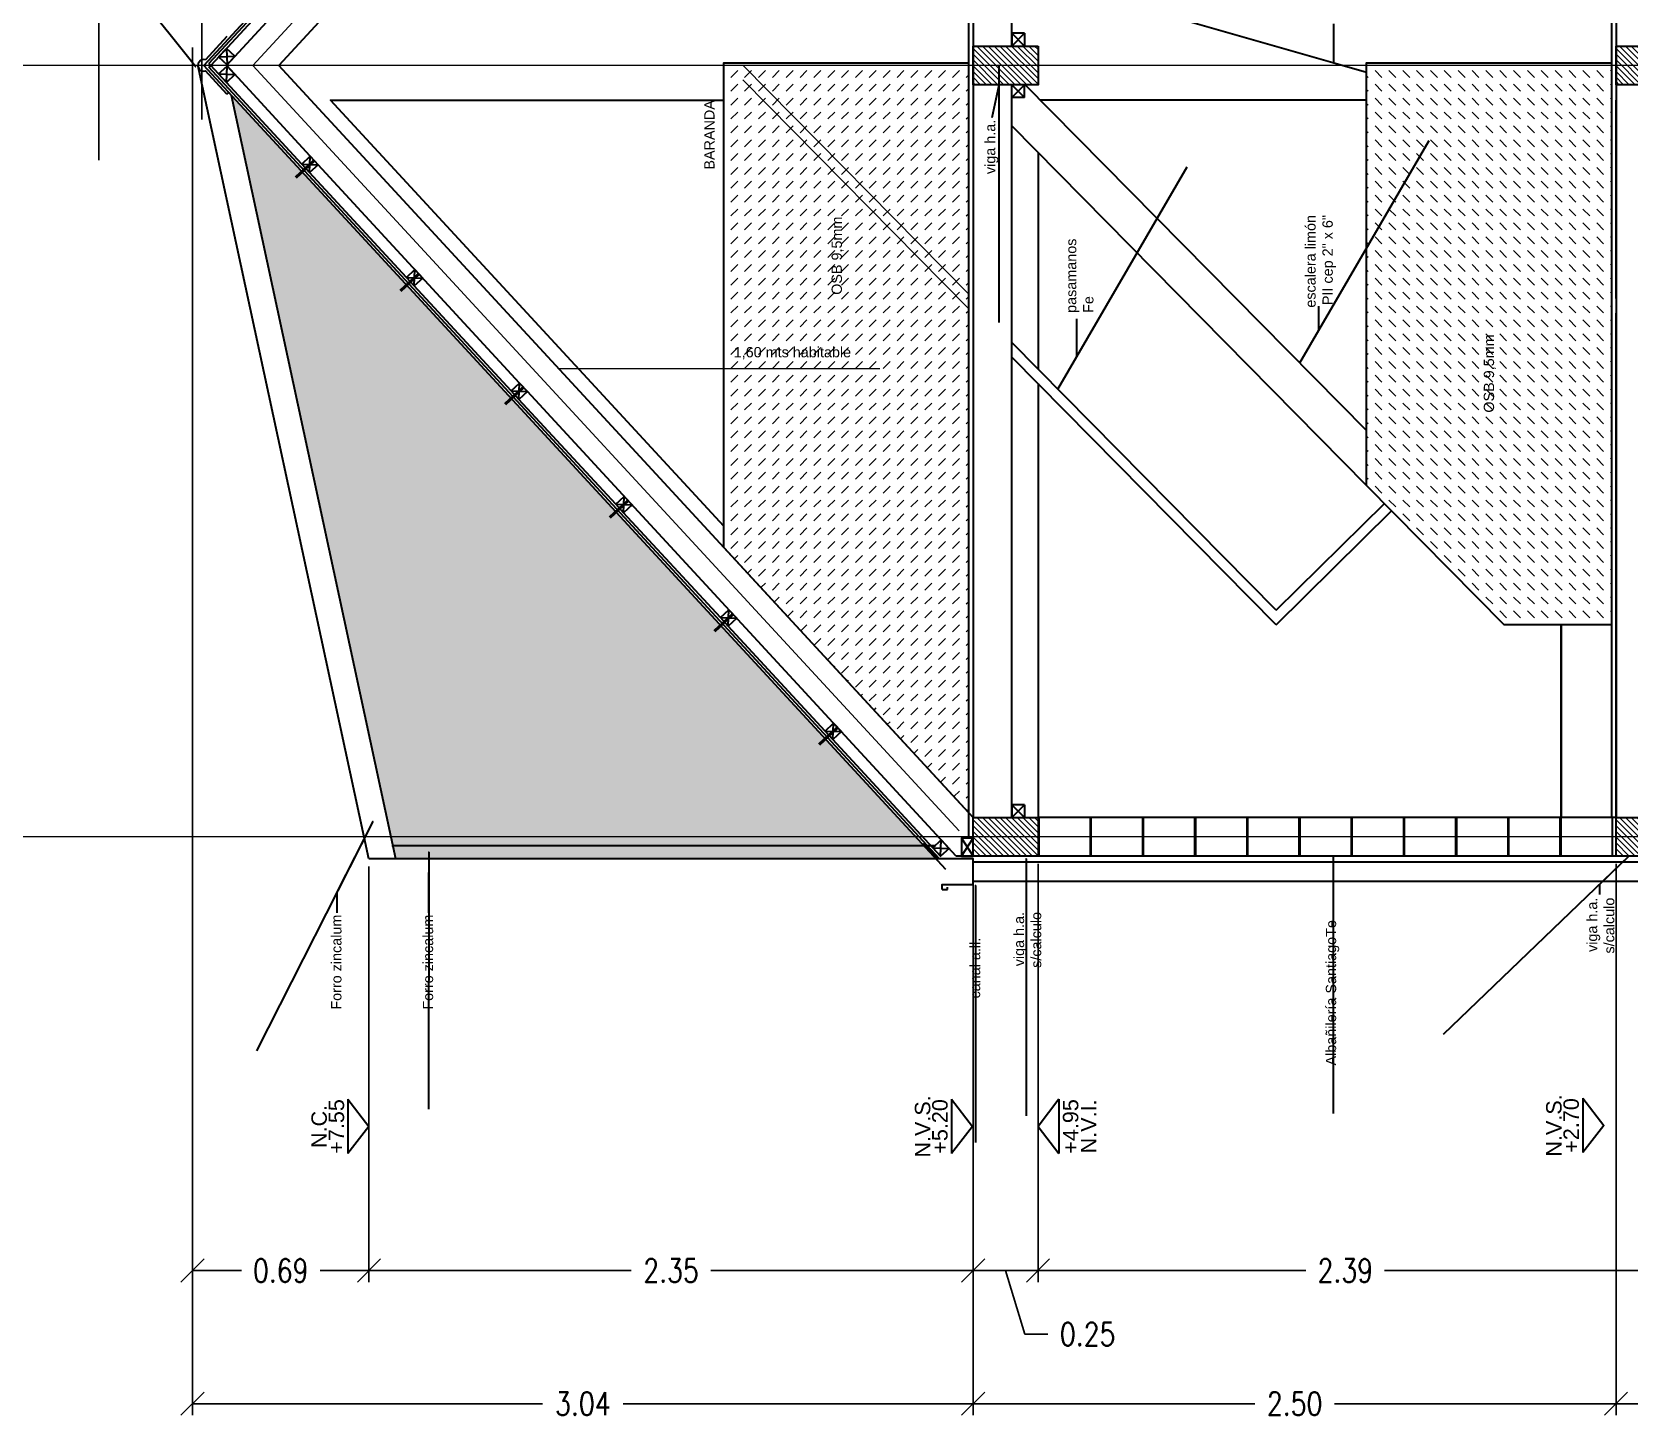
# Model space of a CAD drawing. Header units: metres. Extents: x 45 to 666, y -23 to 325.
# Drawn here: x 86.77 to 92.99, y 41.87 to 47.27 of the extents above; entities that cross this region are included whole.
import ezdxf
from ezdxf.enums import TextEntityAlignment as Align

# ---------------------------------------------------------------- set-up
doc = ezdxf.new("R2010")
doc.units = ezdxf.units.M
doc.header["$LTSCALE"] = 5
doc.header["$MEASUREMENT"] = 0
doc.linetypes.add('HIDDEN', pattern=[0.375, 0.25, -0.125])
doc.layers.get('0').update_dxf_attribs({"color": 30})
doc.layers.get('DEFPOINTS').update_dxf_attribs({"color": 210})
for name, color, linetype, lineweight in [('A-ANNO-DIMS', 3, 'Continuous', 18), ('A-ANNO-NOTE', 7, 'Continuous', 35), ('A-ANNO-SYMB', 3, 'Continuous', 18), ('A-ELEV-MBE1', 7, 'Continuous', 35), ('A-ELEV-OTLN', 1, 'Continuous', 50), ('A-ELEV-PATT', 8, 'Continuous', 18), ('A-FLOR-OVHD', 3, 'HIDDEN', 18), ('A-WALL-BATT', 8, 'BATTING', 18), ('A-WALL-FULL', 7, 'Continuous', 35), ('A-WALL-FULL-EXTR', 7, 'Continuous', 35)]:
    doc.layers.add(name, color=color, linetype=linetype, lineweight=lineweight)
doc.styles.add('E-ARIAL', font='arial.ttf')
doc.styles.add('E-ROMANS', font='romans.shx', dxfattribs={"width": 0.8})
doc.linetypes.add('BATTING', pattern='A,0.0001,-0.1,[134,ltypeshp.shx,S=0.1,R=0,X=-0.1,Y=0],-0.2,[134,ltypeshp.shx,S=0.1,R=180,X=0.1,Y=0],-0.1', length=0.4001)
doc.dimstyles.new('E-0050_TICK_18', dxfattribs={"dimscale": 0.001, "dimtxt": 90, "dimasz": 90, "dimexe": 45, "dimexo": 30, "dimgap": 45, "dimtad": 0, "dimzin": 0, "dimdsep": 46, "dimtxsty": 'E-ROMANS', "dimblk": 'OBLIQUE', "dimcen": 45, "dimclrd": 256, "dimclre": 256, "dimclrt": 256, "dimadec": 0, "dimazin": 0, "dimtfac": 1, "dimtmove": 1, "dimatfit": 3, "dimldrblk": 'OPEN90', "dimfxl": 1, "dimtfill": 1, "dimtolj": 1, "dimtzin": 0, "dimarcsym": 0})
doc.dimstyles.new('E-0200_TICK_12', dxfattribs={"dimscale": 0.001, "dimtxt": 240, "dimasz": 240, "dimexe": 120, "dimexo": 80, "dimgap": 120, "dimtad": 0, "dimzin": 0, "dimdsep": 46, "dimtxsty": 'E-ROMANS', "dimblk": 'OBLIQUE', "dimcen": 120, "dimclrd": 256, "dimclre": 256, "dimclrt": 256, "dimadec": 0, "dimazin": 0, "dimtfac": 1, "dimtmove": 1, "dimatfit": 3, "dimldrblk": 'OPEN90', "dimfxl": 1, "dimtfill": 1, "dimtolj": 1, "dimtzin": 0, "dimlwd": -1, "dimarcsym": 0})

# ---------------------------------------------------------------- blocks, each defined once
blk = doc.blocks.new('_Oblique')
at = {"color": 0, "linetype": 'ByBlock', "lineweight": -2}
blk.add_line((-0.5, -0.5), (0.5, 0.5), dxfattribs=at)
blk = doc.blocks.new('TAG-LEVEL-CO')
for points in [[(0.352, 0.272), (-0.352, 0.272)], [(0.352, 0.272), (0, 0), (-0.352, 0.272)]]:
    blk.add_lwpolyline(points)
at = {"style": 'E-ARIAL'}
for tag, p in [('N.P.T.', (0, 0.486)), ('%%P0,00', (0, 0.262))]:
    blk.add_attdef(tag, text='', height=0.2, dxfattribs=at).set_placement(p, align=Align.BOTTOM_CENTER)
blk = doc.blocks.new('*D496')
at = {"layer": 'A-ANNO-DIMS', "lineweight": -2, "transparency": 16777216}
for p, q in [((90.6874, 44.0342), (90.6874, 42.4082)), ((93.0774, 43.2342), (93.0774, 42.4082)), ((90.6874, 42.4532), (91.7294, 42.4532)), ((93.0774, 42.4532), (92.0354, 42.4532))]:
    blk.add_line(p, q, dxfattribs=at)
at = {"layer": 'DEFPOINTS', "color": 0, "transparency": 16777216}
for p in [(90.6874, 44.0642), (93.0774, 43.2642), (90.6874, 42.4532)]:
    blk.add_point(p, dxfattribs=at)
at = {"layer": 'A-ANNO-DIMS', "lineweight": -2, "transparency": 16777216, "xscale": 0.09, "yscale": 0.09, "zscale": 0.09, "rotation": 180}
blk.add_blockref('_Oblique', (90.6874, 42.4532), dxfattribs=at)
at = {"layer": 'A-ANNO-DIMS', "lineweight": -2, "transparency": 16777216, "xscale": 0.09, "yscale": 0.09, "zscale": 0.09}
blk.add_blockref('_Oblique', (93.0774, 42.4532), dxfattribs=at)
at = {"layer": 'A-ANNO-DIMS', "transparency": 16777216, "insert": (91.8824, 42.4532), "char_height": 0.09, "attachment_point": 5, "style": 'E-ROMANS', "bg_fill": 3, "box_fill_scale": 1.25, "bg_fill_color": 256, "bg_fill_true_color": 13158600, "bg_fill_transparency": 0}
blk.add_mtext('\\A1;2.39', dxfattribs=at)
blk = doc.blocks.new('_Open90')
at = {"color": 0, "linetype": 'ByBlock', "lineweight": -2}
for p, q in [((0, 0), (-1, 0)), ((-0.5, 0.5), (0, 0)), ((0, 0), (-0.5, -0.5))]:
    blk.add_line(p, q, dxfattribs=at)
blk = doc.blocks.new('*D497')
at = {"layer": 'A-ANNO-DIMS', "lineweight": -2, "transparency": 16777216}
for p, q in [((90.4354, 44.0342), (90.4354, 42.4082)), ((90.6874, 44.0342), (90.6874, 42.4082)), ((90.6874, 42.4532), (90.4354, 42.4532)), ((90.5614, 42.4532), (90.6357, 42.2057)), ((90.6357, 42.2057), (90.7257, 42.2057))]:
    blk.add_line(p, q, dxfattribs=at)
at = {"layer": 'DEFPOINTS', "color": 0, "transparency": 16777216}
for p in [(90.4354, 44.0642), (90.6874, 44.0642), (90.4354, 42.4532)]:
    blk.add_point(p, dxfattribs=at)
at = {"layer": 'A-ANNO-DIMS', "lineweight": -2, "transparency": 16777216, "xscale": 0.09, "yscale": 0.09, "zscale": 0.09, "rotation": 180}
blk.add_blockref('_Oblique', (90.4354, 42.4532), dxfattribs=at)
at = {"layer": 'A-ANNO-DIMS', "lineweight": -2, "transparency": 16777216, "xscale": 0.09, "yscale": 0.09, "zscale": 0.09}
blk.add_blockref('_Oblique', (90.6874, 42.4532), dxfattribs=at)
at = {"layer": 'A-ANNO-DIMS', "transparency": 16777216, "insert": (90.8804, 42.2057), "char_height": 0.09, "attachment_point": 5, "style": 'E-ROMANS', "bg_fill": 3, "box_fill_scale": 1.25, "bg_fill_color": 256, "bg_fill_true_color": 13158600, "bg_fill_transparency": 0}
blk.add_mtext('\\A1;0.25', dxfattribs=at)
blk = doc.blocks.new('*D498')
at = {"layer": 'A-ANNO-DIMS', "lineweight": -2, "transparency": 16777216}
for p, q in [((88.0854, 44.0242), (88.0854, 42.4082)), ((90.4354, 44.0342), (90.4354, 42.4082)), ((88.0854, 42.4532), (89.1057, 42.4532)), ((90.4354, 42.4532), (89.4151, 42.4532))]:
    blk.add_line(p, q, dxfattribs=at)
at = {"layer": 'DEFPOINTS', "color": 0, "transparency": 16777216}
for p in [(88.0854, 44.0542), (90.4354, 44.0642), (88.0854, 42.4532)]:
    blk.add_point(p, dxfattribs=at)
at = {"layer": 'A-ANNO-DIMS', "lineweight": -2, "transparency": 16777216, "xscale": 0.09, "yscale": 0.09, "zscale": 0.09, "rotation": 180}
blk.add_blockref('_Oblique', (88.0854, 42.4532), dxfattribs=at)
at = {"layer": 'A-ANNO-DIMS', "lineweight": -2, "transparency": 16777216, "xscale": 0.09, "yscale": 0.09, "zscale": 0.09}
blk.add_blockref('_Oblique', (90.4354, 42.4532), dxfattribs=at)
at = {"layer": 'A-ANNO-DIMS', "transparency": 16777216, "insert": (89.2604, 42.4532), "char_height": 0.09, "attachment_point": 5, "style": 'E-ROMANS', "bg_fill": 3, "box_fill_scale": 1.25, "bg_fill_color": 256, "bg_fill_true_color": 13158600, "bg_fill_transparency": 0}
blk.add_mtext('\\A1;2.35', dxfattribs=at)
blk = doc.blocks.new('*D102')
at = {"layer": 'A-ANNO-DIMS', "lineweight": -2, "transparency": 16777216}
for p, q in [((87.3994, 47.2092), (87.3994, 42.4082)), ((88.0854, 44.0242), (88.0854, 42.4082)), ((87.3994, 42.4532), (87.5894, 42.4532)), ((88.0854, 42.4532), (87.8954, 42.4532))]:
    blk.add_line(p, q, dxfattribs=at)
at = {"layer": 'DEFPOINTS', "color": 0, "transparency": 16777216}
for p in [(87.3994, 47.2392), (88.0854, 44.0542), (87.3994, 42.4532)]:
    blk.add_point(p, dxfattribs=at)
at = {"layer": 'A-ANNO-DIMS', "lineweight": -2, "transparency": 16777216, "xscale": 0.09, "yscale": 0.09, "zscale": 0.09, "rotation": 180}
blk.add_blockref('_Oblique', (87.3994, 42.4532), dxfattribs=at)
at = {"layer": 'A-ANNO-DIMS', "lineweight": -2, "transparency": 16777216, "xscale": 0.09, "yscale": 0.09, "zscale": 0.09}
blk.add_blockref('_Oblique', (88.0854, 42.4532), dxfattribs=at)
at = {"layer": 'A-ANNO-DIMS', "transparency": 16777216, "insert": (87.7424, 42.4532), "char_height": 0.09, "attachment_point": 5, "style": 'E-ROMANS', "bg_fill": 3, "box_fill_scale": 1.25, "bg_fill_color": 256, "bg_fill_true_color": 13158600, "bg_fill_transparency": 0}
blk.add_mtext('\\A1;0.69', dxfattribs=at)
blk = doc.blocks.new('*D103')
at = {"layer": 'A-ANNO-DIMS', "lineweight": -2, "transparency": 16777216}
for p, q in [((92.9354, 44.0342), (92.9354, 41.8905)), ((95.4354, 44.0342), (95.4354, 41.8905)), ((92.9354, 41.9355), (94.0307, 41.9355)), ((95.4354, 41.9355), (94.3401, 41.9355))]:
    blk.add_line(p, q, dxfattribs=at)
at = {"layer": 'DEFPOINTS', "color": 0, "transparency": 16777216}
for p in [(92.9354, 44.0642), (95.4354, 44.0642), (92.9354, 41.9355)]:
    blk.add_point(p, dxfattribs=at)
at = {"layer": 'A-ANNO-DIMS', "lineweight": -2, "transparency": 16777216, "xscale": 0.09, "yscale": 0.09, "zscale": 0.09}
for p, rotation in [((92.9354, 41.9355), 180.0000000000011), ((95.4354, 41.9355), 1.119104808822158e-12)]:
    blk.add_blockref('_Oblique', p, dxfattribs=dict(at, rotation=rotation))
at = {"layer": 'A-ANNO-DIMS', "transparency": 16777216, "insert": (94.1854, 41.9355), "char_height": 0.09, "attachment_point": 5, "style": 'E-ROMANS', "bg_fill": 3, "box_fill_scale": 1.25, "bg_fill_color": 256, "bg_fill_true_color": 13158600, "bg_fill_transparency": 0}
blk.add_mtext('\\A1;2.50', dxfattribs=at)
blk = doc.blocks.new('*D499')
at = {"layer": 'A-ANNO-DIMS', "lineweight": -2, "transparency": 16777216}
for p, q in [((90.4354, 44.0342), (90.4354, 41.8905)), ((92.9354, 44.0342), (92.9354, 41.8905)), ((90.4354, 41.9355), (91.5307, 41.9355)), ((92.9354, 41.9355), (91.8401, 41.9355))]:
    blk.add_line(p, q, dxfattribs=at)
at = {"layer": 'DEFPOINTS', "color": 0, "transparency": 16777216}
for p in [(90.4354, 44.0642), (92.9354, 44.0642), (90.4354, 41.9355)]:
    blk.add_point(p, dxfattribs=at)
at = {"layer": 'A-ANNO-DIMS', "lineweight": -2, "transparency": 16777216, "xscale": 0.09, "yscale": 0.09, "zscale": 0.09, "rotation": 180}
blk.add_blockref('_Oblique', (90.4354, 41.9355), dxfattribs=at)
at = {"layer": 'A-ANNO-DIMS', "lineweight": -2, "transparency": 16777216, "xscale": 0.09, "yscale": 0.09, "zscale": 0.09}
blk.add_blockref('_Oblique', (92.9354, 41.9355), dxfattribs=at)
at = {"layer": 'A-ANNO-DIMS', "transparency": 16777216, "insert": (91.6854, 41.9355), "char_height": 0.09, "attachment_point": 5, "style": 'E-ROMANS', "bg_fill": 3, "box_fill_scale": 1.25, "bg_fill_color": 256, "bg_fill_true_color": 13158600, "bg_fill_transparency": 0}
blk.add_mtext('\\A1;2.50', dxfattribs=at)
blk = doc.blocks.new('*D500')
at = {"layer": 'A-ANNO-DIMS', "lineweight": -2, "transparency": 16777216}
for p, q in [((87.3994, 47.2092), (87.3994, 41.8905)), ((90.4354, 44.0342), (90.4354, 41.8905)), ((87.3994, 41.9355), (88.761, 41.9355)), ((90.4354, 41.9355), (89.0738, 41.9355))]:
    blk.add_line(p, q, dxfattribs=at)
at = {"layer": 'DEFPOINTS', "color": 0, "transparency": 16777216}
for p in [(87.3994, 47.2392), (90.4354, 44.0642), (87.3994, 41.9355)]:
    blk.add_point(p, dxfattribs=at)
at = {"layer": 'A-ANNO-DIMS', "lineweight": -2, "transparency": 16777216, "xscale": 0.09, "yscale": 0.09, "zscale": 0.09, "rotation": 180}
blk.add_blockref('_Oblique', (87.3994, 41.9355), dxfattribs=at)
at = {"layer": 'A-ANNO-DIMS', "lineweight": -2, "transparency": 16777216, "xscale": 0.09, "yscale": 0.09, "zscale": 0.09}
blk.add_blockref('_Oblique', (90.4354, 41.9355), dxfattribs=at)
at = {"layer": 'A-ANNO-DIMS', "transparency": 16777216, "insert": (88.9174, 41.9355), "char_height": 0.09, "attachment_point": 5, "style": 'E-ROMANS', "bg_fill": 3, "box_fill_scale": 1.25, "bg_fill_color": 256, "bg_fill_true_color": 13158600, "bg_fill_transparency": 0}
blk.add_mtext('\\A1;3.04', dxfattribs=at)
blk = doc.blocks.new('*D110')
at = {"layer": 'A-ANNO-DIMS', "lineweight": -2, "transparency": 16777216}
for p, q in [((87.4354, 46.9286), (87.4354, 51.0491)), ((87.4354, 51.0041), (88.7807, 51.0041)), ((90.4354, 51.0041), (89.0901, 51.0041)), ((90.4354, 49.7463), (90.4354, 51.0491))]:
    blk.add_line(p, q, dxfattribs=at)
at = {"layer": 'DEFPOINTS', "color": 0, "transparency": 16777216}
for p in [(87.4354, 51.0041), (90.4354, 49.7163), (87.4354, 46.8986)]:
    blk.add_point(p, dxfattribs=at)
at = {"layer": 'A-ANNO-DIMS', "lineweight": -2, "transparency": 16777216, "xscale": 0.09, "yscale": 0.09, "zscale": 0.09, "rotation": 180}
blk.add_blockref('_Oblique', (87.4354, 51.0041), dxfattribs=at)
at = {"layer": 'A-ANNO-DIMS', "lineweight": -2, "transparency": 16777216, "xscale": 0.09, "yscale": 0.09, "zscale": 0.09}
blk.add_blockref('_Oblique', (90.4354, 51.0041), dxfattribs=at)
at = {"layer": 'A-ANNO-DIMS', "transparency": 16777216, "insert": (88.9354, 51.0041), "char_height": 0.09, "attachment_point": 5, "style": 'E-ROMANS', "bg_fill": 3, "box_fill_scale": 1.25, "bg_fill_color": 256, "bg_fill_true_color": 13158600, "bg_fill_transparency": 0}
blk.add_mtext('\\A1;3.00', dxfattribs=at)
blk = doc.blocks.new('*D111')
at = {"layer": 'A-ANNO-DIMS', "lineweight": -2, "transparency": 16777216}
for p, q in [((87.0354, 46.7713), (87.0354, 51.0491)), ((87.0354, 51.0041), (87.0807, 51.0041)), ((87.4354, 51.0041), (87.3901, 51.0041)), ((87.4354, 46.9286), (87.4354, 51.0491))]:
    blk.add_line(p, q, dxfattribs=at)
at = {"layer": 'DEFPOINTS', "color": 0, "transparency": 16777216}
for p in [(87.0354, 51.0041), (87.4354, 46.8986), (87.0354, 46.7413)]:
    blk.add_point(p, dxfattribs=at)
at = {"layer": 'A-ANNO-DIMS', "lineweight": -2, "transparency": 16777216, "xscale": 0.09, "yscale": 0.09, "zscale": 0.09, "rotation": 180}
blk.add_blockref('_Oblique', (87.0354, 51.0041), dxfattribs=at)
at = {"layer": 'A-ANNO-DIMS', "lineweight": -2, "transparency": 16777216, "xscale": 0.09, "yscale": 0.09, "zscale": 0.09}
blk.add_blockref('_Oblique', (87.4354, 51.0041), dxfattribs=at)
at = {"layer": 'A-ANNO-DIMS', "transparency": 16777216, "insert": (87.2354, 51.0041), "char_height": 0.09, "attachment_point": 5, "style": 'E-ROMANS', "bg_fill": 3, "box_fill_scale": 1.25, "bg_fill_color": 256, "bg_fill_true_color": 13158600, "bg_fill_transparency": 0}
blk.add_mtext('\\A1;0.40', dxfattribs=at)
blk = doc.blocks.new('*D501')
at = {"layer": 'A-ANNO-DIMS', "lineweight": -2, "transparency": 16777216}
for p, q in [((88.0854, 44.0242), (88.0854, 42.4082)), ((90.4354, 44.0342), (90.4354, 42.4082)), ((88.0854, 42.4532), (89.1057, 42.4532)), ((90.4354, 42.4532), (89.4151, 42.4532))]:
    blk.add_line(p, q, dxfattribs=at)
at = {"layer": 'DEFPOINTS', "color": 0, "transparency": 16777216}
for p in [(88.0854, 44.0542), (90.4354, 44.0642), (88.0854, 42.4532)]:
    blk.add_point(p, dxfattribs=at)
at = {"layer": 'A-ANNO-DIMS', "lineweight": -2, "transparency": 16777216, "xscale": 0.09, "yscale": 0.09, "zscale": 0.09, "rotation": 180}
blk.add_blockref('_Oblique', (88.0854, 42.4532), dxfattribs=at)
at = {"layer": 'A-ANNO-DIMS', "lineweight": -2, "transparency": 16777216, "xscale": 0.09, "yscale": 0.09, "zscale": 0.09}
blk.add_blockref('_Oblique', (90.4354, 42.4532), dxfattribs=at)
at = {"layer": 'A-ANNO-DIMS', "transparency": 16777216, "insert": (89.2604, 42.4532), "char_height": 0.09, "attachment_point": 5, "style": 'E-ROMANS', "bg_fill": 3, "box_fill_scale": 1.25, "bg_fill_color": 256, "bg_fill_true_color": 13158600, "bg_fill_transparency": 0}
blk.add_mtext('\\A1;2.35', dxfattribs=at)
blk = doc.blocks.new('*D502')
at = {"layer": 'A-ANNO-DIMS', "lineweight": -2, "transparency": 16777216}
for p, q in [((87.3994, 47.2092), (87.3994, 42.4082)), ((88.0854, 44.0242), (88.0854, 42.4082)), ((87.3994, 42.4532), (87.5894, 42.4532)), ((88.0854, 42.4532), (87.8954, 42.4532))]:
    blk.add_line(p, q, dxfattribs=at)
at = {"layer": 'DEFPOINTS', "color": 0, "transparency": 16777216}
for p in [(87.3994, 47.2392), (88.0854, 44.0542), (87.3994, 42.4532)]:
    blk.add_point(p, dxfattribs=at)
at = {"layer": 'A-ANNO-DIMS', "lineweight": -2, "transparency": 16777216, "xscale": 0.09, "yscale": 0.09, "zscale": 0.09, "rotation": 180}
blk.add_blockref('_Oblique', (87.3994, 42.4532), dxfattribs=at)
at = {"layer": 'A-ANNO-DIMS', "lineweight": -2, "transparency": 16777216, "xscale": 0.09, "yscale": 0.09, "zscale": 0.09}
blk.add_blockref('_Oblique', (88.0854, 42.4532), dxfattribs=at)
at = {"layer": 'A-ANNO-DIMS', "transparency": 16777216, "insert": (87.7424, 42.4532), "char_height": 0.09, "attachment_point": 5, "style": 'E-ROMANS', "bg_fill": 3, "box_fill_scale": 1.25, "bg_fill_color": 256, "bg_fill_true_color": 13158600, "bg_fill_transparency": 0}
blk.add_mtext('\\A1;0.69', dxfattribs=at)

msp = doc.modelspace()

# ---------------------------------------------------------------- hatches: boundary and pattern name
at = {"layer": 'A-ELEV-PATT'}
h = msp.add_hatch(dxfattribs=at)
h.set_pattern_fill('LINE', color=256, scale=0.005, angle=495, style=0)
h.set_pattern_definition([(135, (165.421184, -79.723201), (-0.0112253202, -0.0112253202), [])])
h.paths.add_polyline_path([(92.9354, 47.1392), (92.9354, 47.0642), (93.1874, 47.0642), (93.1874, 47.1392)])
h.paths.add_polyline_path([(92.9354, 47.2142), (92.9354, 47.1392), (93.1874, 47.1392), (93.1874, 47.2142)])
h = msp.add_hatch(dxfattribs=at)
h.set_pattern_fill('DASH', color=256, scale=0.012, angle=45, style=0)
h.set_pattern_definition([(45, (-35.99751, -3e-12), (-2e-15, 0.053881537), [0.0381, -0.0381])])
h.paths.add_polyline_path([(90.4174, 46.2505), (90.4174, 47.1392), (89.54, 47.1392)], flags=17)
h.paths.add_polyline_path([(89.4837, 47.1392), (89.4654, 47.1392), (89.4654, 45.9611), (90.4174, 45.9611), (90.4174, 46.1936)])
h.paths.add_polyline_path([(90.4174, 46.1936), (90.4174, 46.2505), (89.54, 47.1392), (89.4837, 47.1392)])
h.paths.add_polyline_path([(90.4174, 45.9611), (89.4654, 45.9611), (89.4654, 45.265), (90.4174, 44.2337), (90.4174, 44.9642)])
h.paths.add_polyline_path([(89.8738, 46.237), (89.8738, 46.5534), (89.9431, 46.5534), (89.9431, 46.237)], flags=24)
h.paths.add_polyline_path([(89.494, 46.0541), (89.9642, 46.0541), (89.9642, 45.9858), (89.494, 45.9858)], flags=24)
h = msp.add_hatch(dxfattribs=at)
h.set_pattern_fill('DASH', color=256, scale=0.012, angle=45, style=0)
h.set_pattern_definition([(135, (-35.99751, -3e-12), (-0.053881537, -1e-15), [0.0381, -0.0381])])
h.paths.add_polyline_path([(91.9837, 47.1392), (91.9654, 47.1392), (91.9654, 45.5062), (92.5005, 44.9642), (92.9174, 44.9642), (92.9174, 46.1936)])
h.paths.add_polyline_path([(92.04, 47.1392), (92.9174, 46.2505), (92.9174, 47.1392)])
h.paths.add_polyline_path([(92.04, 47.1392), (91.9837, 47.1392), (92.9174, 46.1936), (92.9174, 46.2505)])
h.paths.add_polyline_path([(92.4102, 45.7789), (92.4102, 46.0954), (92.4795, 46.0954), (92.4795, 45.7789)], flags=24)
h = msp.add_hatch(dxfattribs=at)
h.set_pattern_fill('LINE', color=256, scale=0.005, angle=495, style=0)
h.set_pattern_definition([(135, (162.921184, -82.723201), (-0.0112253202, -0.0112253202), [])])
h.paths.add_polyline_path([(90.4354, 44.1392), (90.4354, 44.0642), (90.6874, 44.0642), (90.6874, 44.1392)])
h.paths.add_polyline_path([(90.4354, 44.2142), (90.4354, 44.1392), (90.6874, 44.1392), (90.6874, 44.2142)])
h = msp.add_hatch(dxfattribs=at)
h.set_pattern_fill('LINE', color=256, scale=0.005, angle=495, style=0)
h.set_pattern_definition([(135, (165.421184, -82.723201), (-0.0112253202, -0.0112253202), [])])
h.paths.add_polyline_path([(92.9354, 44.1392), (92.9354, 44.0642), (93.1874, 44.0642), (93.1874, 44.1392)])
h.paths.add_polyline_path([(92.9354, 44.2142), (92.9354, 44.1392), (93.1874, 44.1392), (93.1874, 44.2142)])

# ---------------------------------------------------------------- linework, layer by layer
at = {"layer": 'A-ANNO-SYMB', "ltscale": 2}
for points in [[(97.3267, 47.1392), (85.8641, 47.1392)], [(97.3267, 44.1392), (85.8641, 44.1392)]]:
    msp.add_lwpolyline(points, dxfattribs=at)
at = {"layer": 'A-ELEV-MBE1'}
for p, q in [((90.5854, 47.2642), (90.6354, 47.2142)), ((90.5854, 47.2142), (90.6354, 47.2642)), ((90.5854, 47.0142), (90.6354, 47.0642)), ((90.5854, 47.0642), (90.6354, 47.0142)), ((90.4354, 47.0042), (90.4354, 44.2142)), ((91.9654, 47.0042), (90.6971, 47.0042)), ((90.6874, 46.8006), (90.6874, 45.9588)), ((90.6874, 45.9019), (90.6874, 44.2142)), ((91.6132, 44.9642), (92.0625, 45.4078)), ((91.6136, 45.0208), (92.0344, 45.4363)), ((92.7214, 44.9642), (92.7214, 44.2142)), ((90.5854, 44.2642), (90.6354, 44.2142)), ((90.5854, 44.2142), (90.6354, 44.2642)), ((90.4354, 44.0642), (90.3697, 44.0642))]:
    msp.add_line(p, q, dxfattribs=at)
for points in [[(88.6713, 48.3742), (87.5313, 47.1392)], [(90.3034, 44.055), (88.6309, 45.8669), (87.4627, 47.1324)], [(87.8243, 46.7555), (87.47, 47.1392)], [(87.5006, 47.1061), (87.5641, 47.1036)], [(87.5311, 47.0731), (87.5336, 47.1367)], [(87.8573, 46.786), (87.5323, 47.1381)], [(91.9654, 45.7197), (90.6379, 47.0642)], [(92.9451, 47.0642), (92.9354, 47.074)], [(89.4654, 45.3476), (87.9362, 47.0042), (89.4654, 47.0042)], [(90.5854, 44.2142), (90.5854, 47.0142)], [(92.9354, 46.2323), (92.9354, 47.0042)], [(91.9654, 45.5062), (90.5854, 46.9039)], [(87.8548, 46.7224), (87.8573, 46.786)], [(87.8243, 46.7555), (87.8879, 46.7529)], [(88.2312, 46.3146), (87.8548, 46.7224)], [(88.6713, 45.9042), (87.8879, 46.7529)], [(88.2618, 46.2815), (88.2643, 46.3451)], [(88.2312, 46.3146), (88.2948, 46.312)], [(88.6382, 45.8737), (88.2618, 46.2815)], [(92.9354, 44.2142), (92.9354, 46.1753)], [(91.6136, 45.0208), (90.5854, 46.0621)], [(91.6132, 44.9642), (90.5854, 46.0052)], [(88.6687, 45.8406), (88.6713, 45.9042)], [(88.6382, 45.8737), (88.7018, 45.8712)], [(89.0452, 45.4328), (88.6687, 45.8406)], [(90.3697, 44.0642), (88.7018, 45.8712)], [(89.0452, 45.4328), (89.1088, 45.4303)], [(89.0757, 45.3997), (89.0782, 45.4633)], [(89.4521, 44.9919), (89.0757, 45.3997)], [(89.4521, 44.9919), (89.5157, 44.9894)], [(89.4827, 44.9589), (89.4852, 45.0225)], [(89.8591, 44.551), (89.4827, 44.9589)], [(92.7214, 44.2142), (92.7214, 44.9642)], [(89.8591, 44.551), (89.9227, 44.5485)], [(89.8896, 44.518), (89.8922, 44.5816)], [(90.3108, 44.0617), (89.8896, 44.518)]]:
    msp.add_lwpolyline(points, dxfattribs=at)
for points in [[(90.4349, 44.0419), (95.42, 44.0419, -0.150775), (95.4693, 44.0267), (95.5607, 43.9643)], [(90.4349, 43.9669), (95.42, 43.9669, -0.150775), (95.427, 43.9647), (95.5185, 43.9024)]]:
    msp.add_lwpolyline(points, format="xyb", dxfattribs=at)
at = {"layer": 'A-ELEV-OTLN'}
for points in [[(87.8726, 46.7694), (87.8009, 46.7033)], [(88.2796, 46.3286), (88.2079, 46.2624)], [(88.6865, 45.8877), (88.6149, 45.8215)], [(89.0935, 45.4468), (89.0218, 45.3806)], [(89.5005, 45.0059), (89.4288, 44.9398)], [(89.9074, 44.565), (89.8358, 44.4989)]]:
    msp.add_lwpolyline(points, dxfattribs=at)
at = {"layer": 'A-WALL-BATT', "ltscale": 0.018}
for points in [[(90.3803, 50.1151), (87.6333, 47.1392)], [(90.3803, 44.1633), (87.6333, 47.1392)]]:
    msp.add_lwpolyline(points, dxfattribs=at)
at = {"layer": 'A-WALL-FULL'}
for points in [[(93.1874, 47.2142), (93.1874, 47.0642), (92.9354, 47.0642), (92.9354, 47.2142), (93.1874, 47.2142)], [(90.6874, 44.2142), (90.6874, 44.0642), (90.4354, 44.0642), (90.4354, 44.2142), (90.6874, 44.2142)], [(93.1874, 44.2142), (93.1874, 44.0642), (92.9354, 44.0642), (92.9354, 44.2142), (93.1874, 44.2142)]]:
    msp.add_lwpolyline(points, dxfattribs=at)
at = {"layer": 'A-WALL-FULL-EXTR'}
for p, q in [((90.6354, 47.2642), (90.5854, 47.2642)), ((90.5854, 47.2642), (90.5854, 47.2142)), ((90.6354, 47.2642), (90.6354, 47.2142)), ((92.9174, 47.0892), (92.9154, 47.0892)), ((90.5854, 47.0142), (90.5854, 47.0642)), ((90.6354, 47.0142), (90.6354, 47.0642)), ((90.6354, 47.0142), (90.5854, 47.0142)), ((90.6354, 44.2642), (90.5854, 44.2642)), ((90.5854, 44.2642), (90.5854, 44.2142)), ((90.6354, 44.2642), (90.6354, 44.2142)), ((92.9354, 44.2142), (90.6874, 44.2142)), ((90.6904, 44.2142), (90.6904, 44.0642)), ((90.8904, 44.2142), (90.8904, 44.0642)), ((90.8934, 44.2142), (90.8934, 44.0642)), ((91.0934, 44.2142), (91.0934, 44.0642)), ((91.0964, 44.2142), (91.0964, 44.0642)), ((91.2964, 44.2142), (91.2964, 44.0642)), ((91.2994, 44.2142), (91.2994, 44.0642)), ((91.4994, 44.2142), (91.4994, 44.0642)), ((91.5024, 44.2142), (91.5024, 44.0642)), ((91.7024, 44.2142), (91.7024, 44.0642)), ((91.7054, 44.2142), (91.7054, 44.0642)), ((91.9054, 44.2142), (91.9054, 44.0642)), ((91.9084, 44.2142), (91.9084, 44.0642)), ((92.1084, 44.2142), (92.1084, 44.0642)), ((92.1114, 44.2142), (92.1114, 44.0642)), ((92.3114, 44.2142), (92.3114, 44.0642)), ((92.3144, 44.2142), (92.3144, 44.0642)), ((92.5144, 44.2142), (92.5144, 44.0642)), ((92.5174, 44.2142), (92.5174, 44.0642)), ((92.7174, 44.2142), (92.7174, 44.0642)), ((92.7204, 44.2142), (92.7204, 44.0642)), ((92.9204, 44.2142), (92.9204, 44.0642)), ((90.2949, 44.0542), (90.2419, 44.1141)), ((92.9354, 44.0642), (90.6874, 44.0642)), ((90.3149, 43.9342), (90.3349, 43.9342)), ((90.3349, 43.9342), (90.3349, 43.9442))]:
    msp.add_line(p, q, dxfattribs=at)
for points in [[(90.4354, 50.0642), (87.7354, 47.1392)], [(90.5854, 47.2142), (90.5854, 50.0642)], [(92.9174, 50.0642), (92.9174, 44.2142)], [(92.9354, 50.0642), (92.9354, 44.2142)], [(92.9174, 44.9642), (92.5005, 44.9642), (91.9654, 45.5062), (91.9654, 47.1492), (92.9154, 47.1492)], [(90.3288, 44.0127), (88.042, 46.4901), (87.4429, 47.1392)], [(87.5006, 47.1061), (87.5336, 47.1367), (87.5641, 47.1036), (87.5311, 47.0731), (87.5006, 47.1061)], [(90.4354, 44.2142), (87.7354, 47.1392)], [(87.8243, 46.7555), (87.8573, 46.786), (87.8879, 46.7529), (87.8548, 46.7224), (87.8243, 46.7555)], [(88.2312, 46.3146), (88.2643, 46.3451), (88.2948, 46.312), (88.2618, 46.2815), (88.2312, 46.3146)], [(88.6382, 45.8737), (88.6713, 45.9042), (88.7018, 45.8712), (88.6687, 45.8406), (88.6382, 45.8737)], [(89.0452, 45.4328), (89.0782, 45.4633), (89.1088, 45.4303), (89.0757, 45.3997), (89.0452, 45.4328)], [(89.4521, 44.9919), (89.4852, 45.0225), (89.5157, 44.9894), (89.4827, 44.9589), (89.4521, 44.9919)], [(89.8591, 44.551), (89.8922, 44.5816), (89.9227, 44.5485), (89.8896, 44.518), (89.8591, 44.551)], [(90.278, 44.0973), (90.311, 44.1278), (90.3416, 44.0947), (90.3085, 44.0642), (90.278, 44.0973)], [(90.3085, 44.0642), (90.311, 44.1278)], [(90.278, 44.0973), (90.3416, 44.0947)], [(90.3149, 43.9342), (90.3149, 43.9542), (90.4349, 43.9542), (90.4349, 44.0542), (90.2949, 44.0542)]]:
    msp.add_lwpolyline(points, dxfattribs=at)

# ---------------------------------------------------------------- block references
at = {"layer": 'A-ANNO-NOTE', "rotation": 90}
for p, xscale, yscale, zscale, values in [((90.4324, 43.0135), 0.3000000000000114, 0.3000000000000114, 0.3000000000000114, {'%%P0,00': '+5.20', 'N.P.T.': 'N.V.S.'}), ((92.8874, 43.0173), 0.2999999999999972, 0.2999999999999972, 0.2999999999999972, {'%%P0,00': '+2.70', 'N.P.T.': 'N.V.S.'})]:
    msp.add_blockref('TAG-LEVEL-CO', p, dxfattribs=dict(at, xscale=xscale, yscale=yscale, zscale=zscale)).add_auto_attribs(values)
at = {"layer": 'A-ANNO-NOTE'}
ref = msp.add_blockref('TAG-LEVEL-CO', (90.6874, 43.0135), dxfattribs=dict(at, xscale=-0.3000000000000114, yscale=0.3000000000000114, zscale=0.3, rotation=269.9999999999946))
ref.add_attrib('%%P0,00', '+4.95', dxfattribs={"layer": '0', "height": 0.06, "rotation": 90, "style": 'E-ARIAL'}).set_placement((90.8621, 43.0135), align=Align.BOTTOM_CENTER)
ref.add_attrib('N.P.T.', 'N.V.I.', dxfattribs={"layer": '0', "height": 0.06, "rotation": 90, "style": 'E-ARIAL'}).set_placement((90.9324, 43.0135), align=Align.BOTTOM_CENTER)

# ---------------------------------------------------------------- texts
at = {"layer": 'A-ANNO-NOTE', "char_height": 0.04, "rotation": 90, "style": 'E-ARIAL'}
for s, insert, attachment_point in [('viga h.a.', (90.5074, 46.9277), 6), ('escalera limón \\PPII cep 2" x 6"', (91.7864, 46.5574), 6), ('pasamanos\\PFe', (90.8499, 46.1768), 4), ('OSB 9,5mm', (92.4448, 45.7889), 4), ('viga h.a.\\Ps/calculo', (92.8756, 43.9031), 6), ('viga h.a.\\Ps/calculo', (90.6469, 43.8475), 6), ('Albañilería SantiagoTe', (91.8329, 43.8158), 6), ('canal a.ll.', (90.4428, 43.5111), 4)]:
    msp.add_mtext(s, dxfattribs=dict(at, insert=insert, attachment_point=attachment_point))

# ---------------------------------------------------------------- leaders
at = {"layer": 'A-ANNO-NOTE', "annotation_type": 0, "has_hookline": 1, "horizontal_direction": (0, 1, 0)}
for points, hookline_direction, text_width in [([(91.9606, 47.113), (91.8373, 47.1482), (91.8375, 47.3007)], 0, 0.5177), ([(90.5354, 47.1392), (90.5354, 47.062), (90.5074, 46.9357)], 1, 0.2057), ([(91.7056, 45.9828), (91.779, 46.1091), (91.779, 46.2033)], 0, 0.3544), ([(90.7648, 45.8805), (90.8382, 46.0068), (90.8382, 46.1532)], 0, 0.2831), ([(91.8354, 44.0642), (91.8353, 43.8753), (91.8354, 43.8243)], 1, 0.5631)]:
    msp.add_leader(points, dimstyle='E-0200_TICK_12', override={"dimasz": 0.2, "dimtad": 0, "dimldrblk": 'Open90'}, dxfattribs=dict(at, hookline_direction=hookline_direction, text_width=text_width))
at = {"layer": 'A-ANNO-NOTE'}
for points in [[(90.642, 44.0542), (90.642, 43.8991), (90.642, 43.8594)], [(92.9846, 44.0642), (92.8707, 43.9547), (92.8707, 43.915)], [(90.4443, 43.9509), (90.4443, 43.8131), (90.4443, 43.7336)]]:
    msp.add_leader(points, dimstyle='E-0200_TICK_12', override={"dimasz": 0.2, "dimtad": 0, "dimldrblk": 'Open90'}, dxfattribs=at)

# ---------------------------------------------------------------- next in the draw order: dimensions: what is measured, and where the dimension line sits
at = {"layer": 'A-ANNO-DIMS'}
dim = msp.add_linear_dim(base=(90.6874, 42.4532), p1=(93.0774, 43.2642), p2=(90.6874, 44.0642), angle=0, dimstyle='E-0050_TICK_18', dxfattribs=at)
dim.commit()
dim.dimension.update_dxf_attribs({"geometry": '*D496', "text_midpoint": (91.8824, 42.4532)})

# ---------------------------------------------------------------- next in the draw order: dimensions: what is measured, and where the dimension line sits
dim = msp.add_linear_dim(base=(90.4354, 42.4532), p1=(90.6874, 44.0642), p2=(90.4354, 44.0642), angle=0, dimstyle='E-0050_TICK_18', dxfattribs=at)
dim.commit()
dim.dimension.update_dxf_attribs({"geometry": '*D497', "text_midpoint": (90.7707, 42.2057)})
dim = msp.add_aligned_dim(p1=(95.4354, 44.0642), p2=(92.9354, 44.0642), distance=2.1287, dimstyle='E-0050_TICK_18', dxfattribs=at)
dim.commit()
dim.dimension.update_dxf_attribs({"geometry": '*D103', "text_midpoint": (94.1854, 41.9355)})

# ---------------------------------------------------------------- next in the draw order: dimensions: what is measured, and where the dimension line sits
dim = msp.add_linear_dim(base=(88.0854, 42.4532), p1=(90.4354, 44.0642), p2=(88.0854, 44.0542), angle=0, dimstyle='E-0050_TICK_18', dxfattribs=at)
dim.commit()
dim.dimension.update_dxf_attribs({"geometry": '*D498', "text_midpoint": (89.2604, 42.4532)})

# ---------------------------------------------------------------- next in the draw order: dimensions: what is measured, and where the dimension line sits
for base, p1, p2, picture, middle in [((87.3994, 42.4532), (88.0854, 44.0542), (87.3994, 47.2392), '*D102', (87.7424, 42.4532)), ((90.4354, 41.9355), (92.9354, 44.0642), (90.4354, 44.0642), '*D499', (91.6854, 41.9355))]:
    dim = msp.add_linear_dim(base=base, p1=p1, p2=p2, angle=0, dimstyle='E-0050_TICK_18', dxfattribs=at)
    dim.commit()
    dim.dimension.update_dxf_attribs({"geometry": picture, "text_midpoint": middle})

# ---------------------------------------------------------------- next in the draw order: dimensions: what is measured, and where the dimension line sits
dim = msp.add_linear_dim(base=(87.3994, 41.9355), p1=(90.4354, 44.0642), p2=(87.3994, 47.2392), angle=0, dimstyle='E-0050_TICK_18', dxfattribs=at)
dim.commit()
dim.dimension.update_dxf_attribs({"geometry": '*D500', "text_midpoint": (88.9174, 41.9355)})

# ---------------------------------------------------------------- next in the draw order: linework, layer by layer
at = {"layer": 'A-ELEV-MBE1'}
for p, q in [((87.47, 47.1392), (87.4627, 47.146)), ((87.47, 47.1392), (87.4627, 47.1324)), ((87.5328, 47.0271), (87.5401, 47.0339)), ((90.2905, 44.1042), (88.1742, 44.1042)), ((90.2905, 44.0542), (88.0854, 44.0542))]:
    msp.add_line(p, q, dxfattribs=at)
for points in [[(88.2544, 48.0037), (87.4627, 47.146)], [(87.8243, 47.523), (87.47, 47.1392)], [(87.5311, 47.2053), (87.5336, 47.1417)], [(87.5006, 47.1723), (87.5641, 47.1748)], [(90.3904, 44.0642), (90.4354, 44.1342)], [(90.3904, 44.1342), (90.4354, 44.0642)]]:
    msp.add_lwpolyline(points, dxfattribs=at)
at = {"layer": 'A-FLOR-OVHD'}
msp.add_line((88.8229, 45.9611), (90.4174, 45.9611), dxfattribs=at)
at = {"layer": 'A-WALL-FULL-EXTR'}
for points in [[(88.2471, 48.0105), (88.042, 47.7883), (87.4429, 47.1392)], [(87.5328, 47.2513), (87.4492, 47.1608)], [(87.5006, 47.1723), (87.5336, 47.1417), (87.5641, 47.1748), (87.5311, 47.2053), (87.5006, 47.1723)], [(87.5328, 47.0271), (87.4492, 47.1176)], [(90.4354, 44.0642), (90.4354, 44.1342), (90.3904, 44.1342), (90.3904, 44.0642), (90.4354, 44.0642)]]:
    msp.add_lwpolyline(points, dxfattribs=at)
msp.add_arc((87.4429, 47.1392), 0.0225, 73.62235, 286.37765, dxfattribs=at)

# ---------------------------------------------------------------- next in the draw order: block references
at = {"layer": 'A-ANNO-NOTE', "xscale": 0.3000000000000114, "yscale": 0.3000000000000114, "zscale": 0.3000000000000114, "rotation": 90}
msp.add_blockref('TAG-LEVEL-CO', (88.0854, 43.0135), dxfattribs=at).add_auto_attribs({'%%P0,00': '+7.55', 'N.P.T.': 'N.C.'})

# ---------------------------------------------------------------- next in the draw order: texts
at = {"layer": 'A-ANNO-NOTE', "char_height": 0.04, "rotation": 90, "style": 'E-ARIAL'}
for s, insert, attachment_point in [('OSB 9,5mm', (89.9084, 46.247), 4), ('Forro zincalum', (87.9588, 43.8371), 6), ('Forro zincalum', (88.3154, 43.8371), 6)]:
    msp.add_mtext(s, dxfattribs=dict(at, insert=insert, attachment_point=attachment_point))
at = {"layer": 'A-ANNO-NOTE', "insert": (89.504, 46.0441), "char_height": 0.04, "attachment_point": 1, "style": 'E-ARIAL'}
msp.add_mtext('1,60 mts habitable', dxfattribs=at)

# ---------------------------------------------------------------- next in the draw order: leaders
at = {"layer": 'A-ANNO-NOTE'}
for points in [[(88.1011, 44.1993), (87.9611, 43.9238), (87.9611, 43.8443)], [(88.3178, 44.0804), (88.3177, 43.9238), (88.3177, 43.8443)]]:
    msp.add_leader(points, dimstyle='E-0200_TICK_12', override={"dimasz": 0.2, "dimtad": 0, "dimldrblk": 'Open90'}, dxfattribs=at)

# ---------------------------------------------------------------- next in the draw order: dimensions: what is measured, and where the dimension line sits
at = {"layer": 'A-ANNO-DIMS'}
dim = msp.add_linear_dim(base=(87.4354, 51.0041), p1=(90.4354, 49.7163), p2=(87.4354, 46.8986), angle=0, dimstyle='E-0050_TICK_18', dxfattribs=at)
dim.commit()
dim.dimension.update_dxf_attribs({"geometry": '*D110', "text_midpoint": (88.9354, 51.0041)})

# ---------------------------------------------------------------- next in the draw order: hatches: boundary and pattern name
at = {"layer": 'A-ELEV-PATT'}
h = msp.add_hatch(dxfattribs=at)
h.set_pattern_fill('LINE', color=256, scale=0.005, angle=495, style=0)
h.set_pattern_definition([(135, (162.921184, -79.723201), (-0.0112253202, -0.0112253202), [])])
h.paths.add_polyline_path([(90.4354, 47.1392), (90.4354, 47.0642), (90.6874, 47.0642), (90.6874, 47.1392)])
h.paths.add_polyline_path([(90.4354, 47.2142), (90.4354, 47.1392), (90.6874, 47.1392), (90.6874, 47.2142)])

# ---------------------------------------------------------------- next in the draw order: linework, layer by layer
at = {"layer": 'A-FLOR-OVHD'}
for points in [[(90.4174, 46.1936), (89.4739, 47.1492)], [(90.4174, 46.2505), (89.5301, 47.1492)]]:
    msp.add_lwpolyline(points, dxfattribs=at)
at = {"layer": 'A-WALL-FULL'}
msp.add_lwpolyline([(90.6874, 47.2142), (90.6874, 47.0642), (90.4354, 47.0642), (90.4354, 47.2142), (90.6874, 47.2142)], dxfattribs=at)
at = {"layer": 'A-WALL-FULL-EXTR'}
for points in [[(90.4174, 50.1442), (90.4174, 44.1342)], [(90.4354, 50.0642), (90.4354, 44.2142)], [(90.4174, 44.9642), (90.4174, 44.2337), (89.4654, 45.265), (89.4654, 47.1492), (90.4154, 47.1492)]]:
    msp.add_lwpolyline(points, dxfattribs=at)

# ---------------------------------------------------------------- next in the draw order: texts
at = {"layer": 'A-ANNO-NOTE', "insert": (89.4095, 46.734), "char_height": 0.04, "attachment_point": 4, "rotation": 90, "style": 'E-ARIAL'}
msp.add_mtext('BARANDA', dxfattribs=at)

# ---------------------------------------------------------------- next in the draw order: dimensions: what is measured, and where the dimension line sits
at = {"layer": 'A-ANNO-DIMS'}
dim = msp.add_linear_dim(base=(87.0354, 51.0041), p1=(87.4354, 46.8986), p2=(87.0354, 46.7413), angle=0, dimstyle='E-0050_TICK_18', dxfattribs=at)
dim.commit()
dim.dimension.update_dxf_attribs({"geometry": '*D111', "text_midpoint": (87.2354, 51.0041)})

# ---------------------------------------------------------------- next in the draw order: linework, layer by layer
at = {"layer": 'A-ELEV-MBE1'}
msp.add_line((88.0854, 44.0542), (87.4204, 47.1414), dxfattribs=at)

# ---------------------------------------------------------------- next in the draw order: leaders
at = {"layer": 'A-ANNO-NOTE', "annotation_type": 0, "has_hookline": 1, "hookline_direction": 0, "text_width": 0.2315, "horizontal_direction": (0, 1, 0)}
msp.add_leader([(87.4103, 47.1346), (87.1346, 47.4817), (87.1345, 47.5399)], dimstyle='E-0200_TICK_12', override={"dimasz": 0.2, "dimtad": 0, "dimldrblk": 'Open90'}, dxfattribs=at)

# ---------------------------------------------------------------- next in the draw order: dimensions: what is measured, and where the dimension line sits
at = {"layer": 'A-ANNO-DIMS'}
dim = msp.add_linear_dim(base=(88.0854, 42.4532), p1=(90.4354, 44.0642), p2=(88.0854, 44.0542), dimstyle='E-0050_TICK_18', dxfattribs=at)
dim.commit()
dim.dimension.update_dxf_attribs({"geometry": '*D501', "text_midpoint": (89.2604, 42.4532)})

# ---------------------------------------------------------------- next in the draw order: dimensions: what is measured, and where the dimension line sits
dim = msp.add_linear_dim(base=(87.3994, 42.4532), p1=(88.0854, 44.0542), p2=(87.3994, 47.2392), dimstyle='E-0050_TICK_18', dxfattribs=at)
dim.commit()
dim.dimension.update_dxf_attribs({"geometry": '*D502', "text_midpoint": (87.7424, 42.4532)})

# ---------------------------------------------------------------- next in the draw order: hatches: boundary and pattern name
at = {"layer": 'A-ELEV-PATT'}
h = msp.add_hatch(dxfattribs=at)
h.set_pattern_fill('DOTS', color=256, scale=0.02, angle=90, style=0)
h.set_pattern_definition([(90, (-35.99751, 9e-14), (-0.03175, 0.015875), [0, -0.03175])])
h.paths.add_polyline_path([(87.6737, 46.4542), (87.9322, 45.2542), (89.1828, 45.2542), (88.0751, 46.4542)])
h.paths.add_polyline_path([(87.5515, 47.0215), (87.6737, 46.4542), (88.0751, 46.4542), (88.042, 46.4901)])
h.paths.add_polyline_path([(87.9322, 45.2542), (88.1906, 44.0542), (90.2905, 44.0542), (89.1828, 45.2542)])

# ---------------------------------------------------------------- next in the draw order: linework, layer by layer
at = {"layer": 'A-ELEV-MBE1'}
msp.add_line((88.1906, 44.0542), (87.5515, 47.0215), dxfattribs=at)

doc.saveas('drawing.dxf')
